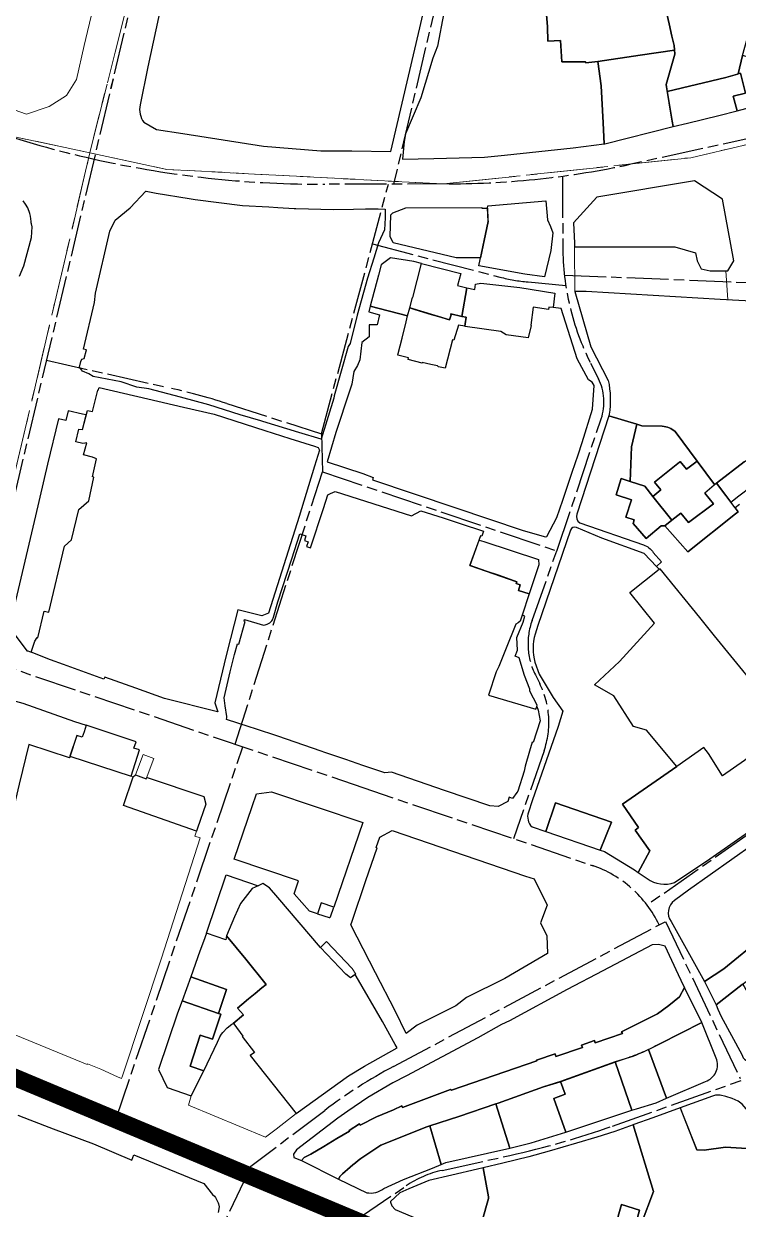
# Model space of a CAD drawing. Header units: millimetres. Extents: x 125232 to 134072, y 142885 to 152835.
# Drawn here: x 129604 to 130015, y 144035 to 144717 of the extents above; entities that cross this region are included whole.
import ezdxf

# ---------------------------------------------------------------- set-up
doc = ezdxf.new("R2010")
doc.units = ezdxf.units.MM
doc.linetypes.add('ACAD_ISO08W100', pattern=[36, 24, -3, 6, -3])
doc.linetypes.add('CENTER', pattern=[50.8, 31.75, -6.35, 6.35, -6.35])
for name, color, linetype in [('commerce', 10, 'Continuous'), ('commerce & office', 242, 'Continuous'), ('culture', 21, 'Continuous'), ('green & plaza', 80, 'Continuous'), ('hospital', 231, 'Continuous'), ('research & university', 30, 'Continuous'), ('reserve', 253, 'Continuous'), ('residence', 2, 'Continuous'), ('residence-bad', 41, 'Continuous'), ('water', 4, 'Continuous'), ('老城北中心线', 7, 'ACAD_ISO08W100')]:
    doc.layers.add(name, color=color, linetype=linetype)
for name, color, linetype, lineweight in [('government', 221, 'Continuous', 0), ('municipal utilities', 151, 'Continuous', 0), ('parking', 8, 'Continuous', 0), ('school', 31, 'Continuous', 0), ('super block', 6, 'CENTER', 0)]:
    doc.layers.add(name, color=color, linetype=linetype, lineweight=lineweight)

msp = doc.modelspace()

# ---------------------------------------------------------------- linework, layer by layer
at = {"layer": 'commerce'}
for points in [[(129700.66, 144810.83), (129675.19, 144692.64), (129670.65, 144670.63, 0.214867), (129672.88, 144660.65), (129680.02, 144656.58), (129695.32, 144654.14), (129741.73, 144646.97), (129774.74, 144644.17), (129792.51, 144644.16), (129814.98, 144643.76), (129831.6, 144715.03), (129837.78, 144741.61)], [(130015.54, 144440.67), (130013.07, 144438.62), (130014.7, 144436.45), (130013.22, 144435.17), (129985.88, 144413.35), (129972.53, 144428.23), (129970.44, 144428.31), (129961.87, 144421.09), (129954.26, 144429.72), (129954.86, 144431.86), (129950.16, 144433.31), (129953.41, 144443.33), (129944.51, 144446.23), (129947.51, 144455.62), (129952.69, 144453.93), (129953.4, 144473.74), (129956.43, 144486.83), (129940.31, 144491.57), (129921.9, 144435.05, 0.331523), (129923.59, 144430.04), (129960.31, 144417.37, -0.152564), (129965.95, 144413.05), (129970.68, 144407.68), (129967.79, 144404.93), (129969.35, 144403.29), (129969.64, 144403.52), (129992.43, 144375.47), (130001, 144364.96), (130036.07, 144321.95)]]:
    msp.add_lwpolyline(points, format="xyb", dxfattribs=at)
for points in [[(130024.99, 144726.5), (130026.36, 144731.61), (130029.16, 144741.39), (130023.13, 144743.08), (130019.1, 144743.9), (130018.56, 144736.53), (130017.75, 144732.94), (130008.23, 144732.07), (129996.56, 144732.45), (129972.22, 144732.5), (129971.7, 144732.06), (129972.69, 144727.37), (129975.05, 144717.35), (129976.59, 144710.26), (129977.86, 144704.83), (129978.37, 144699.86), (129973.3, 144682.49), (129974.01, 144678.29), (130007.6, 144686.41), (130014.41, 144688.42), (130014.85, 144688.52), (130017.33, 144699.07)], [(129973.3, 144682.49), (129978.37, 144699.86), (129978.13, 144702.15), (129958.32, 144699.3), (129933.96, 144695.58), (129935.91, 144681.69), (129937.13, 144660.33), (129937.71, 144648.3), (129937.96, 144648.33), (129977.35, 144658.15), (129976.85, 144661.26)], [(130011.98, 144675.72), (130018.98, 144677.5), (130016.04, 144688.83), (130014.85, 144688.52), (130014.41, 144688.42), (130007.6, 144686.41), (129974.01, 144678.29), (129976.85, 144661.26), (129977.35, 144658.15), (129985.57, 144660.2), (130003.59, 144664.48), (130014.18, 144667.32)], [(129774.88, 144478.3), (129762.05, 144482.07), (129741.26, 144488.4), (129740.23, 144488.71), (129728.34, 144492.28), (129710.31, 144497.93), (129693.91, 144502.36), (129675.79, 144507.1), (129668.86, 144508.21), (129659.86, 144511.24), (129643.72, 144514.33), (129641.1, 144515.82), (129637.57, 144517.27), (129635.77, 144519.71), (129636.49, 144522.91), (129637.09, 144524.18), (129638.56, 144524.66), (129639.8, 144529.66), (129638.04, 144530.1), (129644.45, 144556.81), (129645.03, 144562.21), (129653.26, 144598), (129656.39, 144604.36), (129665.03, 144611.41), (129673.96, 144621.03), (129674.12, 144621.06), (129679.84, 144619.9), (129698.93, 144616.82), (129702.38, 144616.11), (129729.63, 144612.71), (129744.69, 144611.96), (129750, 144611.6), (129759.33, 144611.1), (129760.26, 144611.04), (129781.9, 144610.52), (129793.36, 144610.68), (129800.33, 144610.74), (129807.58, 144610.8), (129811.66, 144610.7), (129811.76, 144605.67), (129811.32, 144598.81), (129807.92, 144591.2), (129805.15, 144582.46), (129801.49, 144571), (129795.49, 144549.54), (129791.63, 144533.31), (129790.47, 144531.48), (129782.25, 144503.11), (129782.11, 144501.85)], [(129865.65, 144577.97), (129870.85, 144603.52), (129870.57, 144611.27), (129870.79, 144612.58), (129904.1, 144615.38), (129905.04, 144604.46), (129906.75, 144600.72), (129908.23, 144596.95), (129907.05, 144586.83), (129903.39, 144571.66), (129892.08, 144573.2)], [(129866.6, 144582.62), (129865.49, 144582.66), (129852.52, 144582.55), (129816.27, 144591.27), (129814.54, 144594.88), (129814.89, 144607.41), (129816.09, 144608.59), (129823.6, 144611.36), (129867.2, 144611.64), (129867.21, 144611.15), (129870.57, 144611.27), (129870.81, 144604.6), (129870.85, 144603.52)], [(129832.52, 144579.4), (129828.17, 144580.54), (129814.72, 144582.63), (129809.35, 144578.49), (129807.85, 144572.61), (129803.13, 144554.74), (129824.61, 144549.27), (129825.79, 144553.8), (129827.31, 144559.8), (129827.68, 144559.7)], [(129825.79, 144553.8), (129827.31, 144559.8), (129827.68, 144559.7), (129832.52, 144579.4), (129855.3, 144573.68), (129853.31, 144566.6), (129858.58, 144565.42), (129855.75, 144548.81), (129849.53, 144550.31), (129849.43, 144549.92), (129849.65, 144549.86), (129848.74, 144546.92)], [(129909.3, 144562.33), (129908.36, 144554), (129905.88, 144554.3), (129905.72, 144552.94), (129896.83, 144554.18), (129895.42, 144543.88), (129895.74, 144543.7), (129893.85, 144536.61), (129881.27, 144538.27), (129878.25, 144540.22), (129857.69, 144543.17), (129857.49, 144543.2), (129858.23, 144548.38), (129855.75, 144548.81), (129858.58, 144565.42), (129863.26, 144564.37), (129863.67, 144567.46), (129866.75, 144568.08), (129889.15, 144565.47)], [(129891.81, 144342.24), (129888.75, 144352.41), (129886.48, 144353.32), (129887.84, 144356.7), (129887.41, 144364.08), (129890.98, 144372.82), (129892.12, 144376.39), (129890.41, 144376.94), (129889.27, 144373.48), (129888.24, 144372.41), (129886.89, 144371.69), (129880.86, 144356.85), (129877.06, 144347.3), (129875.56, 144344.29), (129871.2, 144330.77), (129898.38, 144322.69), (129898.9, 144324.34), (129899.15, 144325.13), (129894.99, 144333.19), (129894.9, 144334.28)], [(129798.81, 144257.47), (129782.17, 144208.77), (129774.81, 144211.27), (129772.69, 144205.02), (129768.15, 144206.52), (129759.24, 144216.54), (129761.74, 144223.93), (129724.86, 144236.42), (129735.09, 144266.65), (129737.62, 144274.11), (129746.35, 144275.24), (129798.81, 144257.47)], [(129941.88, 144257.73), (129909.65, 144268.76), (129904.06, 144252.29), (129935.33, 144241.68)], [(129823.67, 144136.14), (129817.47, 144149.12), (129806.16, 144171.05), (129802.71, 144177.74), (129791.96, 144198.59), (129792.69, 144200.74), (129800.63, 144224.19), (129806.98, 144242.94), (129806.51, 144243.09), (129808.64, 144249.02), (129815.73, 144252.95), (129892.42, 144226.72), (129897.34, 144225.05), (129904.83, 144210.02), (129901.13, 144199.82), (129904.76, 144192.31), (129905.05, 144182.18), (129880.53, 144167.77), (129858.46, 144156.79), (129852.38, 144152.07), (129830.06, 144140.88)], [(129720.4, 144161.46), (129699.79, 144168.76), (129694.82, 144154.8), (129715.84, 144147.65)], [(129944.05, 144119.64), (129912.49, 144108.33), (129915.28, 144101.11), (129908.69, 144098.66), (129915.58, 144079.22), (129953.56, 144091.82)], [(130021.61, 144089.93), (130017, 144095.34), (130014.79, 144097.03), (130011.34, 144098.53), (130007.73, 144099.75), (130004.48, 144100.59), (130001.73, 144100.56), (130000, 144100.02), (129981.48, 144093.32), (129982.43, 144090.73), (129991.04, 144069.15), (129995.23, 144068.79), (130007.52, 144070.67), (130028.95, 144069.23), (130032.42, 144071.34), (130032.34, 144071.48), (130030.34, 144074.7)]]:
    msp.add_lwpolyline(points, close=True, dxfattribs=at)
for points in [[(130042.11, 144699.62), (130032.99, 144702.23), (130031.03, 144695.24), (130017.33, 144699.07), (130014.85, 144688.52), (130016.04, 144688.83), (130018.98, 144677.5), (130011.98, 144675.72), (130014.18, 144667.32), (130022.1, 144669.44, 0.242986), (130037.63, 144684.09)], [(130042.69, 144551.77, 0.331804), (130036.54, 144556.88), (130004.37, 144558.59), (129927.23, 144563.28), (129920.77, 144563.31), (129929.92, 144531.34), (129940.06, 144512.03, -0.083479), (129940.62, 144492.57), (129940.31, 144491.57), (129956.43, 144486.83), (129959.37, 144485.97), (129971.07, 144485.64, -0.184042), (129978.51, 144482.56), (129991.12, 144465.62), (130001.23, 144452.03), (130002.29, 144452.93), (130018.15, 144465.18), (130035.05, 144474.74), (130040.1, 144471.65), (130061.58, 144479.35), (130062.13, 144479.55, 0.0947), (130066.97, 144482.59), (130054.41, 144508.03), (130051.13, 144521.37)], [(129978.51, 144482.56, 0.184042), (129971.07, 144485.64), (129959.37, 144485.97), (129956.43, 144486.83), (129953.4, 144473.74), (129952.69, 144453.93), (129961.06, 144451.2), (129965.64, 144445.21), (129970.34, 144448.96), (129966.7, 144453.53), (129980.95, 144465.02), (129981.44, 144465.41), (129985.12, 144460.86), (129991.12, 144465.62)], [(130056.89, 144472.09), (130068.52, 144477.04), (130066.97, 144482.59, -0.0947), (130062.13, 144479.55), (130061.58, 144479.35), (130040.1, 144471.65), (130035.05, 144474.74), (130018.15, 144465.18), (130002.29, 144452.93), (130010.5, 144442.03), (130015.16, 144445.59), (130029.34, 144456.27), (130040.44, 144463.16)], [(130053.14, 144274.76), (130062.4, 144281.69), (130059.31, 144286.25), (130044.26, 144304.59), (130040.53, 144309.65), (130018.35, 144293.19), (130005.69, 144284.32), (129997.71, 144297.34), (129995.09, 144300.72), (129979.54, 144289.67), (129948.15, 144268.09), (129957.41, 144254.55), (129955.52, 144253.15), (129963.91, 144241.21), (129957.26, 144228.81), (129962.36, 144225.21, 0.240956), (129978.2, 144222.96), (129998.47, 144236.53)], [(130070.99, 144235.55), (130050.07, 144262.55), (130048.43, 144262.65), (129986.15, 144218.55), (129978.1, 144212.58, 0.406474), (129976.14, 144200.49), (129995.45, 144165.97), (130006.57, 144173.32), (130028.63, 144191.36), (130047.04, 144206.75), (130067.44, 144225.73, 0.079449), (130070.01, 144231.69)], [(130002.12, 144121.84), (129993.77, 144142.45), (129969.71, 144130.15, -0.01465), (129963.23, 144126.84), (129973.57, 144098.73), (129995.94, 144108.42, 0.432425)]]:
    msp.add_lwpolyline(points, format="xyb", close=True, dxfattribs=at)
at = {"layer": 'commerce & office'}
for points in [[(129601.37, 144572.15), (129603.75, 144578.08), (129608.23, 144594.34), (129608.55, 144600.4), (129608.1, 144602.13), (129608.08, 144602.85), (129607.96, 144603.49), (129607.55, 144606.6), (129607.17, 144608.22), (129606.01, 144611.34), (129604.82, 144613.51), (129603.46, 144615.38)], [(129598.83, 144365.31), (129605.43, 144356.4), (129606.02, 144356.42), (129608.03, 144355.5), (129610.19, 144361.92), (129611.38, 144363.95), (129611.92, 144363.83), (129615.53, 144379.16), (129618.13, 144378.62), (129627.09, 144416.62), (129631.15, 144420.27), (129635.52, 144437.78), (129641.22, 144442.74), (129644.04, 144456.39), (129643.27, 144456.5), (129645.55, 144466.87), (129643.37, 144467.85), (129638.09, 144469.21), (129639.96, 144476.14), (129637.68, 144475.77), (129633.76, 144476.67), (129635.47, 144484.06), (129637.53, 144483.7), (129639.66, 144492.19), (129637.51, 144492.7), (129629.37, 144494.62), (129628.01, 144488.9), (129623.66, 144489.92), (129617.45, 144463.73), (129610.47, 144434.01), (129595.85, 144372.04)]]:
    msp.add_lwpolyline(points, dxfattribs=at)
for points in [[(129581.79, 144197.47), (129560.52, 144202.59), (129588.56, 144320.45), (129598.99, 144327.39), (129603.14, 144326.13), (129632.96, 144315.64), (129639.69, 144313.53), (129638.43, 144309.76), (129637.39, 144306.67), (129634.33, 144307.68), (129630.05, 144294.83), (129606.75, 144302.44), (129601.19, 144279.61)], [(129668.32, 144304.01), (129639.69, 144313.53), (129638.43, 144309.76), (129637.39, 144306.67), (129634.33, 144307.68), (129630.34, 144295.7), (129665.59, 144284.23), (129670.4, 144299.41), (129667.07, 144300.26)], [(129719.96, 144189.94), (129708.83, 144193.75), (129720.13, 144227.42), (129738.62, 144221.14), (129735.12, 144219.56), (129728.35, 144210.87), (129724.97, 144203.28), (129720.44, 144192.33)], [(129717.2, 144147.19), (129715.84, 144147.65), (129694.82, 144154.8), (129692.26, 144147.68), (129681.3, 144115.3), (129686.31, 144104.92), (129700.08, 144100.11), (129707.43, 144114.52), (129699.47, 144117.29), (129705.28, 144135.04), (129712.34, 144132.86)]]:
    msp.add_lwpolyline(points, close=True, dxfattribs=at)
at = {"layer": 'culture'}
for points in [[(129995.54, 144447.17), (130001.23, 144452.03), (129991.12, 144465.62), (129985.12, 144460.86), (129981.44, 144465.41), (129980.95, 144465.02), (129966.7, 144453.53), (129970.34, 144448.96), (129965.64, 144445.21), (129976.6, 144431.49), (129981.83, 144435.68), (129986.19, 144430.32), (130000.55, 144440.97)], [(129965.64, 144445.21), (129961.06, 144451.2), (129952.69, 144453.93), (129947.51, 144455.62), (129944.51, 144446.23), (129953.41, 144443.33), (129950.16, 144433.31), (129954.86, 144431.86), (129954.26, 144429.72), (129961.87, 144421.09), (129970.44, 144428.31), (129972.53, 144428.23), (129976.6, 144431.49)], [(129969.63, 144019.82), (129969.29, 144019.93), (129958.09, 144023.31), (129958.99, 144026.28), (129956.05, 144027.19), (129958.02, 144034.36), (129947.59, 144037.6), (129944.02, 144024.7), (129944.51, 144024.5), (129931.98, 143986.68), (129947.42, 143980.2), (129952.35, 143978.09), (129954.21, 143982.47), (129959.35, 143995.62), (129962.08, 143994.47)]]:
    msp.add_lwpolyline(points, close=True, dxfattribs=at)
for points in [[(130017.45, 144164.6), (130017.05, 144164.3), (130002.07, 144152.58), (130003.13, 144150.1), (130005.02, 144145.82), (130016.92, 144123.98, 0.517555), (130023.18, 144120.63), (130036.96, 144127.52), (130037.64, 144127.99), (130037.31, 144128.61)], [(129963.23, 144126.84, -0.020613), (129953.81, 144122.84, -0.006196), (129952.27, 144122.33, -0.000331), (129952.19, 144122.3), (129945.9, 144120.3), (129944.05, 144119.64), (129953.56, 144091.82), (129956.36, 144092.75), (129967.6, 144096.15), (129973.57, 144098.73)]]:
    msp.add_lwpolyline(points, format="xyb", close=True, dxfattribs=at)
at = {"layer": 'government'}
msp.add_lwpolyline([(129561.58, 144680.63), (129605.31, 144665.4), (129618.32, 144669.65), (129628.37, 144676), (129634.14, 144685.23), (129638.57, 144704.79), (129647.52, 144742.92), (129635.64, 144745.53), (129637.11, 144752.33), (129636.06, 144752.59), (129641.94, 144776.61), (129642.47, 144778.83), (129641.21, 144779.11), (129641.21, 144779.13), (129592.86, 144790.6)], dxfattribs=at)
at = {"layer": 'green & plaza'}
for points in [[(130005.76, 144616.41), (129989.68, 144626.85), (129933.43, 144617.48), (129919.99, 144602.73), (129920.6, 144591.06), (129920.61, 144589.01), (129978.27, 144588.98), (129990.18, 144585.45), (129991.12, 144580.85), (129993.48, 144576.22), (129998.61, 144575.22), (130008.87, 144575.22), (130012.32, 144580.88)], [(129715.24, 144321.23), (129684.78, 144328.9), (129668.26, 144334.78), (129650.31, 144341.18), (129649.87, 144340.12), (129626.51, 144348.46), (129619.22, 144351.2), (129608.03, 144355.5), (129610.19, 144361.92), (129611.38, 144363.95), (129611.92, 144363.83), (129615.53, 144379.16), (129618.13, 144378.62), (129627.09, 144416.62), (129631.15, 144420.27), (129635.52, 144437.78), (129641.22, 144442.74), (129644.04, 144456.39), (129643.27, 144456.5), (129645.55, 144466.87), (129643.37, 144467.85), (129638.09, 144469.21), (129639.96, 144476.14), (129637.68, 144475.77), (129633.76, 144476.67), (129635.47, 144484.06), (129637.53, 144483.7), (129640.32, 144494.81), (129643.26, 144494.07), (129646.36, 144506.44), (129646.52, 144506.4), (129647.08, 144507.89), (129675.05, 144501.45), (129695.58, 144496.65), (129713.22, 144492.54), (129742.5, 144483.26), (129756.78, 144478.68), (129771.07, 144474.11), (129773.21, 144473.43), (129773.89, 144471.86), (129771.01, 144462.72), (129767.53, 144451.44), (129762.18, 144433.66), (129744.59, 144377.96), (129740.72, 144376.42), (129726.87, 144380.05), (129722.68, 144363.36), (129720.24, 144353.66), (129716.88, 144340.01), (129713.66, 144326.42), (129715.47, 144321.31)], [(130013.22, 144435.17), (130014.7, 144436.45), (130013.07, 144438.62), (130002.29, 144452.93), (129995.54, 144447.17), (130000.55, 144440.97), (129986.19, 144430.32), (129981.83, 144435.68), (129976.6, 144431.49), (129972.53, 144428.23), (129985.88, 144413.35)], [(129772.68, 144204.99), (129779.54, 144202.75), (129779.9, 144202.8), (129780.29, 144203.14), (129782.17, 144208.77), (129774.81, 144211.27)], [(129972.67, 144186.26), (129968.89, 144187.2), (129965.27, 144187.05), (129936.87, 144172.07), (129916.38, 144161.3), (129883.23, 144143.4), (129878.67, 144141.3), (129864.99, 144133.58), (129824.02, 144111.73), (129816.14, 144107.74), (129801.72, 144099.29), (129790.13, 144091.33), (129784.53, 144087.36), (129760.68, 144069.16), (129758.92, 144066.5), (129759.21, 144064.68), (129763.51, 144062.84), (129765.12, 144064.72), (129769, 144066.57), (129776.44, 144071.01), (129783.85, 144075.67), (129791.11, 144079.87), (129790.93, 144080.24), (129796.84, 144084.02), (129797.2, 144083.29), (129806.74, 144088.01), (129816.45, 144092.18), (129821.25, 144094.42), (129821.67, 144093.46), (129849.34, 144103.86), (129849.82, 144103.37), (129898.88, 144120.22), (129898.76, 144120.71), (129909.4, 144124.4), (129909.87, 144122.74), (129925.16, 144127.96), (129924.64, 144129.32), (129932.09, 144132), (129932.47, 144130.73), (129948.13, 144136.08), (129947.67, 144136.97), (129968.45, 144147.28), (129974.81, 144152.15), (129980.95, 144157.2), (129983.96, 144162.49), (129981.95, 144166.6), (129980.52, 144169.79)]]:
    msp.add_lwpolyline(points, close=True, dxfattribs=at)
at = {"layer": 'hospital'}
for points in [[(129875.29, 144095.47), (129854, 144088.31), (129837.45, 144082.85), (129843.84, 144060.64), (129846.55, 144061.79), (129883.44, 144070.07)], [(129871.18, 144041.08), (129871.04, 144041.93), (129868.02, 144058.76), (129864.8, 144057.99), (129850.08, 144054.49), (129836.79, 144051.33), (129825.29, 144046.69), (129820.18, 144044.29), (129814.76, 144039.26), (129814.7, 144038.99), (129815.6, 144036.91), (129817.36, 144034.75), (129851.13, 144020.6), (129864.14, 144015.15), (129865.25, 144017.8), (129869.05, 144027.66), (129867.41, 144028.25)]]:
    msp.add_lwpolyline(points, close=True, dxfattribs=at)
msp.add_lwpolyline([(129600.37, 144089.06), (129607.21, 144086.39), (129620.68, 144081.23), (129643.87, 144072.49), (129665.91, 144063.18), (129667.12, 144066.19), (129707.42, 144049.61), (129712.34, 144043.42), (129713.41, 144042.45), (129714.12, 144041.56), (129715.58, 144038.65), (129715.82, 144037.98), (129716.08, 144036.21), (129715.58, 144032.9)], dxfattribs=at)
at = {"layer": 'municipal utilities'}
for points in [[(129674.24, 144282.57), (129668, 144284.87), (129672.42, 144296.59), (129678.66, 144294.28)], [(129774.43, 144185.64), (129789.11, 144170.21), (129791.65, 144168.15), (129794.88, 144170.25), (129792.64, 144173.52), (129777.96, 144188.95)], [(129734.09, 144123.36), (129736.43, 144125.17), (129729.33, 144134.28), (129729.73, 144134.57), (129724.53, 144141.7), (129724.19, 144141.74), (129723.43, 144141.34), (129720.75, 144139.28), (129718.23, 144136.65), (129716.99, 144134.89), (129715.16, 144131), (129707.43, 144114.52), (129700.08, 144100.11), (129698.54, 144094.84), (129742.91, 144076.29), (129748.96, 144081.02), (129760.56, 144090.08)]]:
    msp.add_lwpolyline(points, close=True, dxfattribs=at)
at = {"layer": 'parking'}
msp.add_lwpolyline([(130007.61, 144575.22), (129998.61, 144575.22), (129993.48, 144576.22), (129991.12, 144580.85), (129990.18, 144585.45), (129978.27, 144588.98), (129920.61, 144589.01), (129920.77, 144563.31), (129927.23, 144563.28), (130004.37, 144558.59), (130008.9, 144558.35)], close=True, dxfattribs=at)
at = {"layer": 'research & university'}
for points in [[(129789.12, 144293.72), (129777.04, 144297.9), (129774.82, 144298.68), (129750, 144307.21), (129737.05, 144311.47), (129733.49, 144312.63), (129720.38, 144316.89), (129720.64, 144317.98), (129720.55, 144318.58), (129719.68, 144324.63), (129719.02, 144329.23), (129722.59, 144344.26), (129724.96, 144354.29), (129726.73, 144360.35), (129727.51, 144360.12), (129731.22, 144373.18), (129730.48, 144373.4), (129730.76, 144374.32), (129741.59, 144371.14), (129742.57, 144371.26), (129743.78, 144371.63), (129744.57, 144372.04), (129745.24, 144372.51), (129745.81, 144373), (129746.44, 144373.67), (129746.77, 144374.17), (129747.06, 144374.74), (129747.23, 144375.1), (129747.5, 144375.82), (129750, 144384.48), (129757.92, 144409.41), (129762.62, 144423.69), (129766.12, 144422.56), (129765.21, 144419.81), (129767.32, 144419.06), (129766.48, 144416.43), (129768.79, 144415.69), (129776.16, 144438.25), (129778.65, 144446.23), (129780.31, 144446.95), (129782.81, 144448.05), (129826.85, 144434.15), (129832.2, 144436.94), (129845.11, 144432.85), (129854.75, 144429.67), (129868.3, 144425.29), (129867.25, 144422.38), (129866.6, 144422.59), (129860.35, 144405.56), (129887.49, 144396.15), (129887.12, 144395.04), (129889.41, 144394.28), (129888.37, 144391.15), (129894.49, 144389.13), (129890.41, 144376.94), (129889.27, 144373.48), (129888.24, 144372.41), (129886.89, 144371.69), (129880.86, 144356.85), (129877.06, 144347.3), (129875.56, 144344.29), (129871.2, 144330.77), (129898.38, 144322.69), (129898.9, 144324.34), (129899.63, 144322.11), (129900.91, 144315.96), (129896.9, 144303.61), (129896.16, 144303.85), (129894.62, 144298.57), (129892.21, 144289.91), (129891.71, 144287.12), (129888.06, 144275.62), (129887.37, 144274.78), (129885.02, 144271.41), (129883.07, 144272.2), (129882.21, 144269.57), (129876.59, 144266.8), (129871.8, 144267.07), (129845.83, 144275.99), (129815.27, 144286.55), (129811.44, 144286.18), (129798.83, 144290.29), (129789.12, 144293.72)], [(129794.92, 144169.14), (129794.38, 144169.93), (129791.65, 144168.15), (129789.11, 144170.21), (129774.43, 144185.64), (129750, 144214.42), (129745.13, 144219.98), (129741.27, 144222.34), (129738.62, 144221.14), (129735.12, 144219.56), (129728.35, 144210.87), (129724.97, 144203.28), (129720.44, 144192.33), (129731.51, 144178.85), (129743.28, 144164.31), (129740.79, 144162.29), (129736.93, 144159.11), (129733.07, 144155.93), (129729.2, 144152.76), (129726.72, 144150.71), (129730.1, 144146.71), (129724.19, 144141.74), (129724.53, 144141.7), (129729.73, 144134.57), (129729.33, 144134.28), (129736.43, 144125.17), (129734.09, 144123.36), (129760.56, 144090.08), (129790.61, 144111.66), (129799.72, 144117.27), (129818.54, 144127.87), (129817.45, 144129.81), (129810.12, 144143)]]:
    msp.add_lwpolyline(points, close=True, dxfattribs=at)
at = {"layer": 'reserve'}
for points in [[(129845.34, 144723.67), (129841.85, 144704.39), (129839.11, 144697.6), (129832.16, 144674.73), (129823.39, 144654.04), (129822.56, 144649.62), (129821.69, 144639.5), (129839.75, 144639.75), (129868.8, 144640.53), (129880.29, 144641.8), (129919.81, 144645.94), (129937.71, 144648.3), (129937.13, 144660.33), (129935.91, 144681.69), (129933.96, 144695.58), (129927.03, 144694.93), (129926.91, 144695.41), (129924.78, 144695.41), (129913.27, 144695.36), (129912.64, 144707.79), (129905.22, 144707.29), (129904.99, 144715.61), (129904.52, 144722.7)], [(130052.13, 144026.93), (130050.63, 144035.8), (130049.4, 144038.98), (130045.9, 144048.14), (130043.14, 144053.73), (130032.42, 144071.34), (130028.95, 144069.23), (130007.52, 144070.67), (129995.23, 144068.79), (129991.04, 144069.15), (129982.47, 144090.63), (129982.47, 144090.63), (129981.5, 144093.27), (129981.48, 144093.32), (129965.59, 144087.57), (129954.77, 144083.68), (129954.35, 144083.52), (129966.05, 144045.13), (129958.99, 144026.28)]]:
    msp.add_lwpolyline(points, dxfattribs=at)
msp.add_lwpolyline([(129947.59, 144037.6), (129958.02, 144034.36), (129956.05, 144027.19), (129958.99, 144026.28), (129966.05, 144045.13), (129954.35, 144083.52), (129943.78, 144079.63), (129933.47, 144076.36), (129921.75, 144072.89), (129905.99, 144068.31), (129894.37, 144065.05), (129879.4, 144061.47), (129868.02, 144058.76), (129871.04, 144041.93), (129871.18, 144041.08), (129867.41, 144028.25), (129869.05, 144027.66), (129865.25, 144017.8), (129864.14, 144015.15), (129882.52, 144007.45), (129931.98, 143986.68), (129944.51, 144024.5), (129944.02, 144024.7)], close=True, dxfattribs=at)
at = {"layer": 'residence'}
msp.add_lwpolyline([(129904.52, 144722.7), (129904.99, 144715.61), (129905.22, 144707.29), (129912.64, 144707.79), (129913.27, 144695.36), (129924.78, 144695.41), (129926.91, 144695.41), (129927.03, 144694.93), (129933.96, 144695.58), (129958.32, 144699.3), (129978.13, 144702.15), (129977.86, 144704.83), (129976.59, 144710.26), (129975.05, 144717.35), (129972.69, 144727.37)], dxfattribs=at)
for points in [[(129931.05, 144495.42), (129931.83, 144509.19), (129930.78, 144511.11), (129928.63, 144512.32), (129922.09, 144524.48), (129912.86, 144553.37), (129908.36, 144554), (129905.88, 144554.3), (129905.72, 144552.94), (129896.83, 144554.18), (129895.42, 144543.88), (129895.74, 144543.7), (129893.85, 144536.61), (129881.27, 144538.27), (129878.25, 144540.22), (129857.69, 144543.17), (129857.49, 144543.2), (129857.5, 144543.28), (129853.95, 144543.91), (129851.13, 144535.19), (129850.35, 144535.39), (129846.23, 144519.06), (129842.45, 144519.95), (129841.83, 144520.39), (129837.96, 144521.26), (129833.05, 144522.37), (129832.94, 144521.9), (129824.88, 144524), (129825.16, 144525.13), (129819.02, 144526.49), (129819.24, 144527.48), (129821.41, 144536.3), (129823.75, 144545.73), (129824.61, 144549.27), (129803.13, 144554.74), (129802.34, 144551.53), (129808.47, 144549.87), (129807.13, 144543.96), (129802.56, 144544.04), (129802.47, 144537.04), (129798.19, 144533.84), (129797.14, 144523.97), (129795.81, 144520.64), (129793.63, 144517.2), (129792.48, 144509.85), (129791.28, 144506.48), (129783.33, 144482.09), (129778.23, 144465.08), (129798.77, 144458.38), (129804.75, 144456.06), (129804.33, 144454.8), (129851.84, 144438.95), (129890.98, 144425.69), (129903.83, 144422.04), (129904.74, 144422.21), (129910.46, 144433.18), (129913.82, 144443.11), (129919.25, 144459.21), (129922.65, 144469.24), (129924.95, 144476.25)], [(129868.36, 144419.39), (129899.87, 144408.97), (129900.03, 144405.89), (129894.49, 144389.13), (129888.37, 144391.15), (129889.41, 144394.28), (129887.12, 144395.04), (129887.49, 144396.14), (129877.4, 144399.65), (129869.78, 144402.29), (129860.67, 144405.45), (129860.35, 144405.56), (129865.68, 144420.09)], [(129674.71, 144283.39), (129707.4, 144272.5), (129708.59, 144268.04), (129703.64, 144254.24), (129703.1, 144252.56), (129661.1, 144267.29), (129666.7, 144283.86), (129668, 144284.87), (129674.24, 144282.57), (129674.57, 144283.44)], [(129708.83, 144193.75), (129707.16, 144188.94), (129705.02, 144183.53), (129699.79, 144168.76), (129720.4, 144161.46), (129715.84, 144147.65), (129717.2, 144147.19), (129712.34, 144132.86), (129705.28, 144135.04), (129699.47, 144117.29), (129707.43, 144114.52), (129715.16, 144131), (129716.99, 144134.89), (129718.23, 144136.65), (129720.75, 144139.28), (129723.43, 144141.34), (129724.19, 144141.74), (129730.1, 144146.71), (129726.72, 144150.71), (129729.2, 144152.76), (129733.07, 144155.93), (129736.93, 144159.11), (129740.79, 144162.29), (129743.28, 144164.31), (129731.51, 144178.85), (129720.44, 144192.33), (129719.96, 144189.94)], [(129908.69, 144098.66), (129915.28, 144101.11), (129912.49, 144108.33), (129902.71, 144105.31), (129876.63, 144095.92), (129875.29, 144095.47), (129883.44, 144070.07), (129895.62, 144073.06), (129915.58, 144079.22)]]:
    msp.add_lwpolyline(points, close=True, dxfattribs=at)
for points in [[(129952.43, 144390.01), (129969.35, 144403.29), (129967.79, 144404.93), (129960.74, 144412.36), (129936.42, 144421.28), (129921.79, 144427.34, 0.41266), (129918.23, 144425.88), (129899.5, 144371.02), (129898, 144366, 0.1412), (129897.83, 144349.8), (129900.22, 144342.91), (129908.32, 144329.54), (129913.89, 144321.6), (129911.13, 144312.7), (129896.32, 144269.97), (129894.09, 144263.55, 0.294342), (129896.18, 144254.96), (129904.06, 144252.29), (129909.65, 144268.76), (129941.88, 144257.73), (129935.33, 144241.68), (129937.8, 144240.84), (129955.1, 144230.33), (129957.26, 144228.81), (129963.91, 144241.21), (129955.52, 144253.15), (129957.41, 144254.55), (129948.15, 144268.09), (129979.54, 144289.67), (129962.03, 144310.76), (129954.62, 144312.72), (129943.16, 144330.36), (129932.17, 144336.79), (129946.51, 144350.14), (129966.69, 144372.37)], [(129837.45, 144082.85), (129835.57, 144082.23), (129809.09, 144071.74), (129797.63, 144064.08, 0.028482), (129785.69, 144053.83), (129784.85, 144052.15), (129801.05, 144044.41, 0.212708), (129810.91, 144046.78), (129822.14, 144052.06), (129838.89, 144058.6), (129843.84, 144060.64)]]:
    msp.add_lwpolyline(points, format="xyb", close=True, dxfattribs=at)
at = {"layer": 'residence-bad'}
msp.add_lwpolyline([(129825.79, 144553.8), (129828.77, 144552.91), (129838.23, 144550.07), (129842.34, 144548.84), (129848.74, 144546.92), (129849.65, 144549.86), (129849.43, 144549.92), (129849.53, 144550.31), (129855.75, 144548.81), (129858.23, 144548.38), (129857.68, 144544.59), (129857.5, 144543.28), (129853.95, 144543.91), (129851.13, 144535.19), (129850.35, 144535.39), (129846.23, 144519.06), (129842.45, 144519.95), (129841.83, 144520.39), (129837.96, 144521.26), (129833.05, 144522.37), (129832.94, 144521.9), (129824.88, 144524), (129825.16, 144525.13), (129819.02, 144526.49), (129819.24, 144527.48), (129821.41, 144536.3), (129823.75, 144545.73), (129824.61, 144549.27)], close=True, dxfattribs=at)
at = {"layer": 'school'}
msp.add_lwpolyline([(130001, 144364.96), (129992.43, 144375.47), (129969.64, 144403.52), (129969.35, 144403.29), (129952.43, 144390.01), (129966.69, 144372.37), (129946.51, 144350.14), (129932.17, 144336.79), (129943.16, 144330.36), (129954.62, 144312.72), (129962.03, 144310.76), (129979.54, 144289.67), (129995.09, 144300.72), (129997.71, 144297.34), (130005.69, 144284.32), (130018.35, 144293.19), (130040.53, 144309.65), (130044.01, 144312.23), (130036.07, 144321.95)], close=True, dxfattribs=at)
msp.add_lwpolyline([(129601.19, 144279.61), (129606.75, 144302.44), (129630.05, 144294.83), (129630.34, 144295.7), (129666.7, 144283.86), (129661.1, 144267.29), (129703.1, 144252.56), (129702.25, 144249.67), (129705.31, 144248.7), (129683.02, 144179.35), (129660.55, 144111.66), (129659.97, 144110.18), (129657.62, 144111.1), (129648.04, 144115.42), (129640.4, 144118.65), (129640.21, 144118.16), (129568.77, 144147.48)], dxfattribs=at)
at = {"layer": 'super block'}
for points in [[(129783.8, 145253.95), (129790.69, 145284.51), (129792.87, 145310.24), (129756.45, 145318.92), (129587.87, 145375.09), (129480.38, 144985.24), (129383.56, 144742.95), (129503.47, 144690.3), (129599.28, 144652.15), (129641.81, 144643.03), (129643.86, 144651.77), (129709.41, 144911.13), (129736.23, 145045.68)], [(130215.32, 145249.58), (130199.35, 145252.82), (129820.07, 145303.75), (129792.87, 145310.24), (129790.69, 145284.51), (129783.8, 145253.95), (129736.23, 145045.68), (129709.41, 144911.13), (129643.86, 144651.77), (129641.81, 144643.03), (129686.13, 144633.52), (129845.14, 144625.13), (129987.49, 144640.27), (130048.37, 144654.45)], [(129576.81, 144350.54), (129596.72, 144450.7), (129641.81, 144643.03), (129599.28, 144652.15), (129503.47, 144690.3), (129383.56, 144742.95), (129343.7, 144643.18), (129319.71, 144550.3), (129244.54, 144259.18), (129527.4, 144140.6), (129556.92, 144254.25), (129571.62, 144324.43)]]:
    msp.add_lwpolyline(points, close=True, dxfattribs=at)
for points in [[(130416.6, 144025.38), (130413.89, 144093.98), (130421.36, 144165.3), (130434.5, 144235.1), (130440.1, 144261.46), (130444.73, 144295.59), (130443.99, 144325.09), (130436.6, 144362.65), (130417.97, 144405.02), (130387.36, 144449.35), (130299.56, 144568.76), (130270.32, 144630.02), (130244.47, 144700.12), (130048.37, 144654.45), (129987.49, 144640.27), (129845.14, 144625.13), (129686.13, 144633.52), (129641.81, 144643.03), (129596.72, 144450.7)], [(129527.4, 144140.6), (129730.8, 144055.33), (130034.93, 143927.83)]]:
    msp.add_lwpolyline(points, dxfattribs=at)
at = {"layer": 'super block', "const_width": 10}
msp.add_lwpolyline([(129988.07, 143623.08), (130011.33, 143765.44), (130035.08, 143927.77), (129730.8, 144055.33), (129527.4, 144140.6), (129515.72, 144095.65), (129410.91, 143662.21), (129445.45, 143551.32), (129445.45, 143528.4), (129417.69, 143410.16), (129465.71, 143393.18), (129511.21, 143377.24), (129576.68, 143353.55), (129691.77, 143315.32), (129867.51, 143260.73), (129872.99, 143258.75), (129939.37, 143455.22)], close=True, dxfattribs=at)
at = {"layer": 'water'}
for points in [[(130083.95, 144215.2), (130070.99, 144235.55), (130070.01, 144231.69, -0.079449), (130067.44, 144225.73), (130047.04, 144206.75), (130028.63, 144191.36), (130006.57, 144173.32), (129995.45, 144165.97), (130002.07, 144152.58), (130017.05, 144164.3), (130037.61, 144179.53)], [(129902.71, 144105.31), (129912.43, 144108.31), (129945.9, 144120.3), (129952.27, 144122.33, 0.006196), (129953.81, 144122.84, 0.035274), (129969.71, 144130.15), (129993.77, 144142.45), (129983.96, 144162.49), (129980.95, 144157.2), (129974.81, 144152.15), (129968.45, 144147.28), (129947.67, 144136.97), (129948.13, 144136.08), (129932.47, 144130.73), (129932.09, 144132), (129924.64, 144129.32), (129925.16, 144127.96), (129909.87, 144122.74), (129909.4, 144124.4), (129898.76, 144120.71), (129898.88, 144120.22), (129849.82, 144103.37), (129849.34, 144103.86), (129821.67, 144093.46), (129821.25, 144094.42), (129816.45, 144092.18), (129806.74, 144088.01), (129797.2, 144083.29), (129796.84, 144084.02), (129790.93, 144080.24), (129791.11, 144079.87), (129783.85, 144075.67), (129776.44, 144071.01), (129769, 144066.57), (129765.12, 144064.72), (129763.51, 144062.84), (129784.85, 144052.15), (129785.69, 144053.83, -0.028482), (129797.63, 144064.08), (129809.09, 144071.74), (129835.57, 144082.23), (129837.45, 144082.85), (129854, 144088.31), (129875.29, 144095.47), (129876.63, 144095.92)]]:
    msp.add_lwpolyline(points, format="xyb", close=True, dxfattribs=at)
at = {"layer": '老城北中心线', "linetype": 'ACAD_ISO08W100', "lineweight": 25}
for p, q in [((129711.1, 144922.16), (129526.27, 144141.37)), ((129711.1, 144922.16), (129644.18, 144639.46)), ((129876, 144879), (129816.55, 144625.09)), ((129876, 144879), (129816.55, 144625.09)), ((129876, 144879), (129816.55, 144625.09)), ((130170.33, 144683.71), (129952.96, 144636.55)), ((129913.73, 144629.66), (129913.83, 144589.03)), ((129848.44, 144625.18), (129777.05, 144624.97)), ((129804.34, 144590.58), (129877.65, 144571.53)), ((129914.76, 144572.72), (130042.56, 144567.51)), ((129893.87, 144568.72), (129915.55, 144566.77)), ((129616.75, 144523.61), (129686.12, 144508.07)), ((129929.85, 144521.98), (129934.35, 144513.03)), ((129720.6, 144498.71), (129775.03, 144481.29)), ((129910.39, 144413.82), (129935.99, 144489.99)), ((129775.03, 144481.29), (129775.56, 144459.46)), ((129725.28, 144302.65), (129775.56, 144459.46)), ((129775.56, 144459.46), (129910.41, 144413.87)), ((129896.17, 144373.81), (129910.42, 144413.92)), ((129576.42, 144353.24), (129793.32, 144279.53)), ((129898.09, 144342.51), (129900.57, 144337.56)), ((129656.88, 144087.1), (129729.8, 144301.12)), ((129903.09, 144298.78), (129885.52, 144248.2)), ((129793.32, 144279.53), (129931.42, 144232.61)), ((130050.76, 144271.82), (129962.42, 144209.94)), ((129816.53, 144117.1), (129972.93, 144200.55)), ((129972.93, 144200.55), (130015.96, 144110.13)), ((129527.31, 144142), (129696.78, 144070.2)), ((129942.49, 144082.77), (130016.5, 144109)), ((129729.82, 144056.2), (129776.93, 144091.79)), ((129696.78, 144070.2), (129732.44, 144055.09)), ((129844.43, 144057.22), (129883.47, 144065.86)), ((129732.51, 144055.23), (129664.5, 143913.5)), ((129839.46, 144010.13), (129732.51, 144055.23)), ((129795.05, 144028.85), (129823.7, 144048.29))]:
    msp.add_line(p, q, dxfattribs=at)
msp.add_lwpolyline([(129775.03, 144481.29), (129813.58, 144625.08)], dxfattribs=at)
for centre, radius, start, end in [((129775.25, 145224.97), 600, 245.98289, 270.17178), ((129846.94, 145125.18), 500, 270.17178, 282.24192), ((129846.94, 145125.18), 500, 270.17178, 282.24192), ((130063.83, 144589.42), 150, 180.14892, 206.71755), ((129902.81, 144668.32), 100, 255.43191, 264.87566), ((129907.55, 144499.55), 30, 341.42163, 26.71755), ((129598.67, 144117.75), 400, 72.25137, 77.37117), ((129933.86, 144360.42), 40, 160.43839, 206.58512), ((129933.86, 144360.42), 40, 160.43839, 206.58512), ((129855.86, 144315.18), 50, 340.8432, 26.58512), ((129909.65, 144170.3), 66, 25.3929, 71.23276), ((129957.77, 143852.42), 300, 118.08464, 127.06912), ((129775.48, 144554.06), 500, 282.4721, 289.51275), ((129857.39, 143998.64), 60, 102.4721, 124.15512)]:
    msp.add_arc(centre, radius, start, end, dxfattribs=at)

doc.saveas('drawing.dxf')
